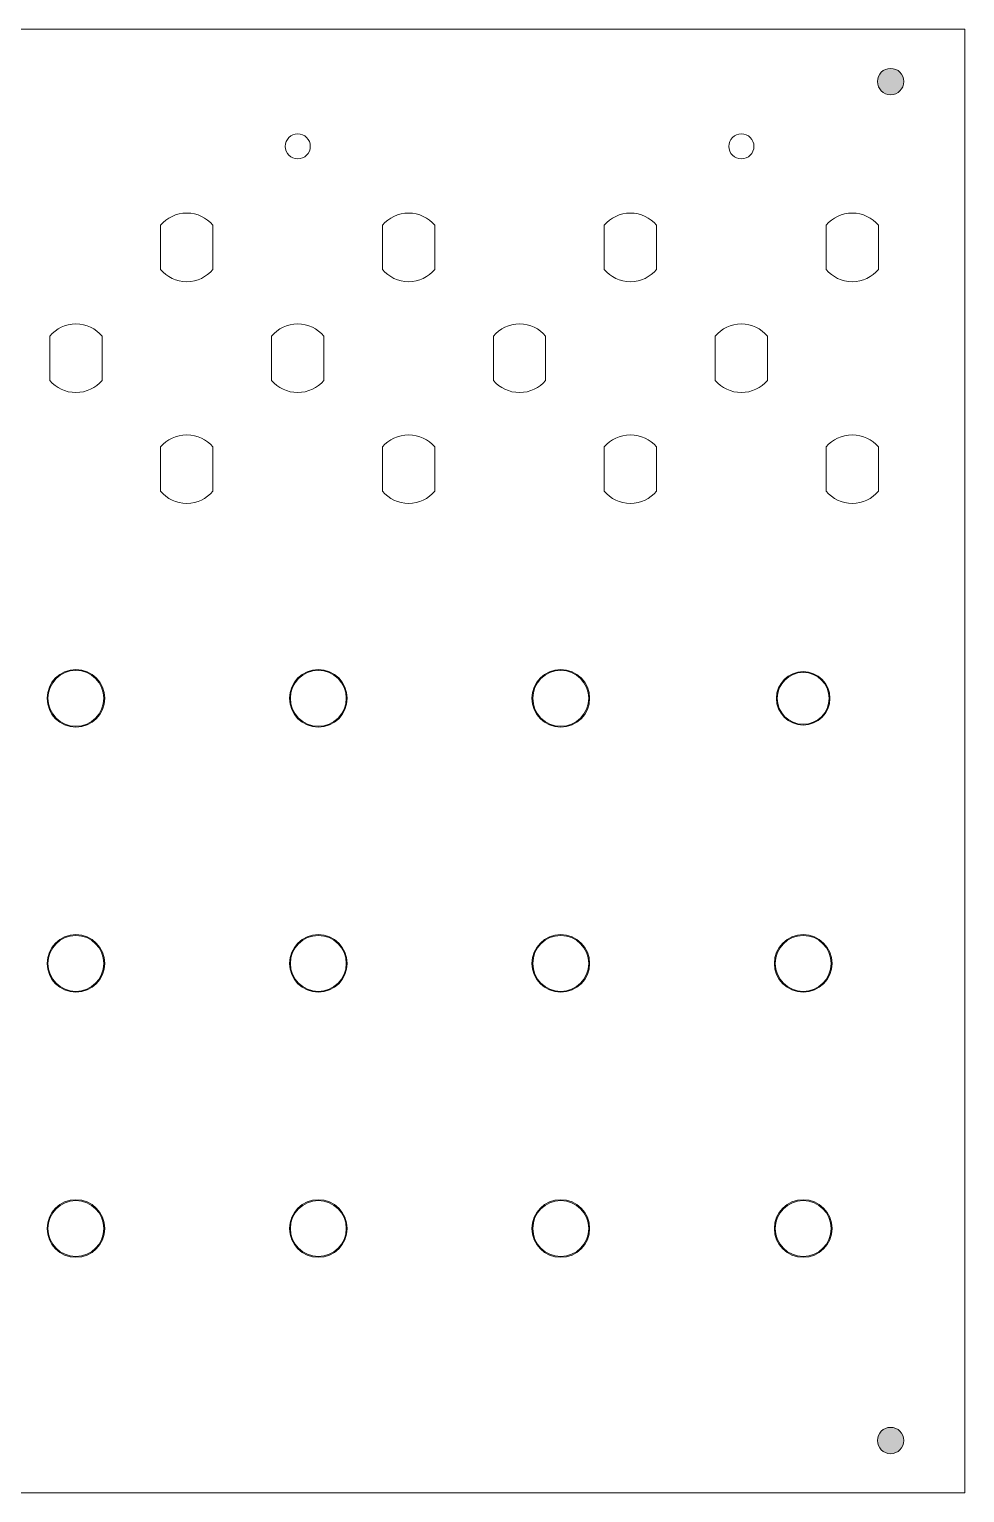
# Model space of a CAD drawing. Header units: millimetres. Extents: x 12 to 639, y -129 to 239.
# Drawn here: x 525.1 to 638.7, y 61.1 to 238.9 of the extents above; entities that cross this region are included whole.
import ezdxf

# ---------------------------------------------------------------- set-up
doc = ezdxf.new("R2010")
doc.units = ezdxf.units.MM
doc.header["$MEASUREMENT"] = 0
doc.layers.add('Drill_holes', color=7, linetype='Continuous', lineweight=0)
doc.layers.add('Layer 10', color=7, linetype='Continuous', lineweight=0)

msp = doc.modelspace()

# ---------------------------------------------------------------- hatches: boundary and pattern name
at = {"layer": 'Drill_holes', "transparency": 33554687}
h = msp.add_hatch(color=250, dxfattribs=at)
h.dxf.hatch_style = 2
edge = h.paths.add_edge_path()
edge.add_arc((629.73, 232.54), 1.6, 0, 360)
h = msp.add_hatch(color=242, dxfattribs=at)
h.dxf.hatch_style = 2
edge = h.paths.add_edge_path()
edge.add_spline(control_points=[(530.78, 161.11), (528.84, 161.11), (527.28, 159.54), (527.28, 157.61), (527.28, 155.67), (528.84, 154.11), (530.78, 154.11), (532.71, 154.11), (534.28, 155.67), (534.28, 157.61), (534.28, 159.54), (532.71, 161.11), (530.78, 161.11), (530.78, 161.11), (530.78, 161.11), (530.78, 161.11)], knot_values=[0, 0, 0, 0, 1, 1, 1, 2, 2, 2, 3, 3, 3, 4, 4, 4, 5, 5, 5, 5], degree=3, periodic=0)
edge = h.paths.add_edge_path()
edge.add_spline(control_points=[(530.78, 161), (532.65, 161), (534.17, 159.48), (534.17, 157.61), (534.17, 155.73), (532.65, 154.21), (530.78, 154.21), (528.91, 154.21), (527.38, 155.73), (527.38, 157.61), (527.38, 159.48), (528.91, 161), (530.78, 161)], knot_values=[0, 0, 0, 0, 1, 1, 1, 2, 2, 2, 3, 3, 3, 4, 4, 4, 4], degree=3, periodic=0)
edge.add_line((530.78, 161), (530.78, 161))
h = msp.add_hatch(color=242, dxfattribs=at)
h.dxf.hatch_style = 2
edge = h.paths.add_edge_path()
edge.add_spline(control_points=[(560.22, 161.11), (558.29, 161.11), (556.72, 159.54), (556.72, 157.61), (556.72, 155.67), (558.29, 154.11), (560.22, 154.11), (562.15, 154.11), (563.72, 155.67), (563.72, 157.61), (563.72, 159.54), (562.15, 161.11), (560.22, 161.11), (560.22, 161.11), (560.22, 161.11), (560.22, 161.11)], knot_values=[0, 0, 0, 0, 1, 1, 1, 2, 2, 2, 3, 3, 3, 4, 4, 4, 5, 5, 5, 5], degree=3, periodic=0)
edge = h.paths.add_edge_path()
edge.add_spline(control_points=[(560.22, 161), (562.09, 161), (563.62, 159.48), (563.62, 157.61), (563.62, 155.73), (562.09, 154.21), (560.22, 154.21), (558.35, 154.21), (556.83, 155.73), (556.83, 157.61), (556.83, 159.48), (558.35, 161), (560.22, 161)], knot_values=[0, 0, 0, 0, 1, 1, 1, 2, 2, 2, 3, 3, 3, 4, 4, 4, 4], degree=3, periodic=0)
edge.add_line((560.22, 161), (560.22, 161))
h = msp.add_hatch(color=242, dxfattribs=at)
h.dxf.hatch_style = 2
edge = h.paths.add_edge_path()
edge.add_spline(control_points=[(589.67, 161.11), (587.73, 161.11), (586.17, 159.54), (586.17, 157.61), (586.17, 155.67), (587.73, 154.11), (589.67, 154.11), (591.6, 154.11), (593.17, 155.67), (593.17, 157.61), (593.17, 159.54), (591.6, 161.11), (589.67, 161.11), (589.67, 161.11), (589.67, 161.11), (589.67, 161.11)], knot_values=[0, 0, 0, 0, 1, 1, 1, 2, 2, 2, 3, 3, 3, 4, 4, 4, 5, 5, 5, 5], degree=3, periodic=0)
edge = h.paths.add_edge_path()
edge.add_spline(control_points=[(589.67, 161), (591.54, 161), (593.06, 159.48), (593.06, 157.61), (593.06, 155.73), (591.54, 154.21), (589.67, 154.21), (587.79, 154.21), (586.27, 155.73), (586.27, 157.61), (586.27, 159.48), (587.79, 161), (589.67, 161)], knot_values=[0, 0, 0, 0, 1, 1, 1, 2, 2, 2, 3, 3, 3, 4, 4, 4, 4], degree=3, periodic=0)
edge.add_line((589.67, 161), (589.67, 161))
h = msp.add_hatch(color=242, dxfattribs=at)
h.dxf.hatch_style = 2
edge = h.paths.add_edge_path()
edge.add_spline(control_points=[(619.11, 160.86), (617.32, 160.86), (615.86, 159.4), (615.86, 157.61), (615.86, 155.81), (617.32, 154.36), (619.11, 154.36), (620.91, 154.36), (622.36, 155.81), (622.36, 157.61), (622.36, 159.4), (620.91, 160.86), (619.11, 160.86), (619.11, 160.86), (619.11, 160.86), (619.11, 160.86)], knot_values=[0, 0, 0, 0, 1, 1, 1, 2, 2, 2, 3, 3, 3, 4, 4, 4, 5, 5, 5, 5], degree=3, periodic=0)
edge = h.paths.add_edge_path()
edge.add_spline(control_points=[(619.11, 160.76), (620.85, 160.76), (622.26, 159.34), (622.26, 157.61), (622.26, 155.87), (620.85, 154.45), (619.11, 154.45), (617.37, 154.45), (615.96, 155.87), (615.96, 157.61), (615.96, 159.34), (617.37, 160.76), (619.11, 160.76)], knot_values=[0, 0, 0, 0, 1, 1, 1, 2, 2, 2, 3, 3, 3, 4, 4, 4, 4], degree=3, periodic=0)
edge.add_line((619.11, 160.76), (619.11, 160.76))
h = msp.add_hatch(color=242, dxfattribs=at)
h.dxf.hatch_style = 2
edge = h.paths.add_edge_path()
edge.add_spline(control_points=[(530.78, 128.9), (528.84, 128.9), (527.28, 127.33), (527.28, 125.4), (527.28, 123.47), (528.84, 121.9), (530.78, 121.9), (532.71, 121.9), (534.28, 123.47), (534.28, 125.4), (534.28, 127.33), (532.71, 128.9), (530.78, 128.9), (530.78, 128.9), (530.78, 128.9), (530.78, 128.9)], knot_values=[0, 0, 0, 0, 1, 1, 1, 2, 2, 2, 3, 3, 3, 4, 4, 4, 5, 5, 5, 5], degree=3, periodic=0)
edge = h.paths.add_edge_path()
edge.add_spline(control_points=[(530.78, 128.8), (532.65, 128.8), (534.17, 127.27), (534.17, 125.4), (534.17, 123.53), (532.65, 122.01), (530.78, 122.01), (528.91, 122.01), (527.38, 123.53), (527.38, 125.4), (527.38, 127.27), (528.91, 128.8), (530.78, 128.8)], knot_values=[0, 0, 0, 0, 1, 1, 1, 2, 2, 2, 3, 3, 3, 4, 4, 4, 4], degree=3, periodic=0)
edge.add_line((530.78, 128.8), (530.78, 128.8))
h = msp.add_hatch(color=242, dxfattribs=at)
h.dxf.hatch_style = 2
edge = h.paths.add_edge_path()
edge.add_spline(control_points=[(560.22, 128.9), (558.29, 128.9), (556.72, 127.33), (556.72, 125.4), (556.72, 123.47), (558.29, 121.9), (560.22, 121.9), (562.15, 121.9), (563.72, 123.47), (563.72, 125.4), (563.72, 127.33), (562.15, 128.9), (560.22, 128.9), (560.22, 128.9), (560.22, 128.9), (560.22, 128.9)], knot_values=[0, 0, 0, 0, 1, 1, 1, 2, 2, 2, 3, 3, 3, 4, 4, 4, 5, 5, 5, 5], degree=3, periodic=0)
edge = h.paths.add_edge_path()
edge.add_spline(control_points=[(560.22, 128.8), (562.09, 128.8), (563.62, 127.27), (563.62, 125.4), (563.62, 123.53), (562.09, 122.01), (560.22, 122.01), (558.35, 122.01), (556.83, 123.53), (556.83, 125.4), (556.83, 127.27), (558.35, 128.8), (560.22, 128.8)], knot_values=[0, 0, 0, 0, 1, 1, 1, 2, 2, 2, 3, 3, 3, 4, 4, 4, 4], degree=3, periodic=0)
edge.add_line((560.22, 128.8), (560.22, 128.8))
h = msp.add_hatch(color=242, dxfattribs=at)
h.dxf.hatch_style = 2
edge = h.paths.add_edge_path()
edge.add_spline(control_points=[(589.67, 128.9), (587.73, 128.9), (586.17, 127.33), (586.17, 125.4), (586.17, 123.47), (587.73, 121.9), (589.67, 121.9), (591.6, 121.9), (593.17, 123.47), (593.17, 125.4), (593.17, 127.33), (591.6, 128.9), (589.67, 128.9), (589.67, 128.9), (589.67, 128.9), (589.67, 128.9)], knot_values=[0, 0, 0, 0, 1, 1, 1, 2, 2, 2, 3, 3, 3, 4, 4, 4, 5, 5, 5, 5], degree=3, periodic=0)
edge = h.paths.add_edge_path()
edge.add_spline(control_points=[(589.67, 128.8), (591.54, 128.8), (593.06, 127.27), (593.06, 125.4), (593.06, 123.53), (591.54, 122.01), (589.67, 122.01), (587.79, 122.01), (586.27, 123.53), (586.27, 125.4), (586.27, 127.27), (587.79, 128.8), (589.67, 128.8)], knot_values=[0, 0, 0, 0, 1, 1, 1, 2, 2, 2, 3, 3, 3, 4, 4, 4, 4], degree=3, periodic=0)
edge.add_line((589.67, 128.8), (589.67, 128.8))
h = msp.add_hatch(color=242, dxfattribs=at)
h.dxf.hatch_style = 2
edge = h.paths.add_edge_path()
edge.add_spline(control_points=[(619.11, 128.9), (617.18, 128.9), (615.61, 127.33), (615.61, 125.4), (615.61, 123.47), (617.18, 121.9), (619.11, 121.9), (621.04, 121.9), (622.61, 123.47), (622.61, 125.4), (622.61, 127.33), (621.04, 128.9), (619.11, 128.9), (619.11, 128.9), (619.11, 128.9), (619.11, 128.9)], knot_values=[0, 0, 0, 0, 1, 1, 1, 2, 2, 2, 3, 3, 3, 4, 4, 4, 5, 5, 5, 5], degree=3, periodic=0)
edge = h.paths.add_edge_path()
edge.add_spline(control_points=[(619.11, 128.8), (620.98, 128.8), (622.5, 127.27), (622.5, 125.4), (622.5, 123.53), (620.98, 122.01), (619.11, 122.01), (617.24, 122.01), (615.72, 123.53), (615.72, 125.4), (615.72, 127.27), (617.24, 128.8), (619.11, 128.8)], knot_values=[0, 0, 0, 0, 1, 1, 1, 2, 2, 2, 3, 3, 3, 4, 4, 4, 4], degree=3, periodic=0)
edge.add_line((619.11, 128.8), (619.11, 128.8))
h = msp.add_hatch(color=242, dxfattribs=at)
h.dxf.hatch_style = 2
edge = h.paths.add_edge_path()
edge.add_spline(control_points=[(530.78, 96.7), (528.84, 96.7), (527.28, 95.13), (527.28, 93.2), (527.28, 91.26), (528.84, 89.7), (530.78, 89.7), (532.71, 89.7), (534.28, 91.26), (534.28, 93.2), (534.28, 95.13), (532.71, 96.7), (530.78, 96.7), (530.78, 96.7), (530.78, 96.7), (530.78, 96.7)], knot_values=[0, 0, 0, 0, 1, 1, 1, 2, 2, 2, 3, 3, 3, 4, 4, 4, 5, 5, 5, 5], degree=3, periodic=0)
edge = h.paths.add_edge_path()
edge.add_spline(control_points=[(530.78, 96.59), (532.65, 96.59), (534.17, 95.07), (534.17, 93.2), (534.17, 91.32), (532.65, 89.8), (530.78, 89.8), (528.91, 89.8), (527.38, 91.32), (527.38, 93.2), (527.38, 95.07), (528.91, 96.59), (530.78, 96.59)], knot_values=[0, 0, 0, 0, 1, 1, 1, 2, 2, 2, 3, 3, 3, 4, 4, 4, 4], degree=3, periodic=0)
edge.add_line((530.78, 96.59), (530.78, 96.59))
h = msp.add_hatch(color=242, dxfattribs=at)
h.dxf.hatch_style = 2
edge = h.paths.add_edge_path()
edge.add_spline(control_points=[(560.22, 96.7), (558.29, 96.7), (556.72, 95.13), (556.72, 93.2), (556.72, 91.26), (558.29, 89.7), (560.22, 89.7), (562.15, 89.7), (563.72, 91.26), (563.72, 93.2), (563.72, 95.13), (562.15, 96.7), (560.22, 96.7), (560.22, 96.7), (560.22, 96.7), (560.22, 96.7)], knot_values=[0, 0, 0, 0, 1, 1, 1, 2, 2, 2, 3, 3, 3, 4, 4, 4, 5, 5, 5, 5], degree=3, periodic=0)
edge = h.paths.add_edge_path()
edge.add_spline(control_points=[(560.22, 96.59), (562.09, 96.59), (563.62, 95.07), (563.62, 93.2), (563.62, 91.32), (562.09, 89.8), (560.22, 89.8), (558.35, 89.8), (556.83, 91.32), (556.83, 93.2), (556.83, 95.07), (558.35, 96.59), (560.22, 96.59)], knot_values=[0, 0, 0, 0, 1, 1, 1, 2, 2, 2, 3, 3, 3, 4, 4, 4, 4], degree=3, periodic=0)
edge.add_line((560.22, 96.59), (560.22, 96.59))
h = msp.add_hatch(color=242, dxfattribs=at)
h.dxf.hatch_style = 2
edge = h.paths.add_edge_path()
edge.add_spline(control_points=[(589.67, 96.7), (587.73, 96.7), (586.17, 95.13), (586.17, 93.2), (586.17, 91.26), (587.73, 89.7), (589.67, 89.7), (591.6, 89.7), (593.17, 91.26), (593.17, 93.2), (593.17, 95.13), (591.6, 96.7), (589.67, 96.7), (589.67, 96.7), (589.67, 96.7), (589.67, 96.7)], knot_values=[0, 0, 0, 0, 1, 1, 1, 2, 2, 2, 3, 3, 3, 4, 4, 4, 5, 5, 5, 5], degree=3, periodic=0)
edge = h.paths.add_edge_path()
edge.add_spline(control_points=[(589.67, 96.59), (591.54, 96.59), (593.06, 95.07), (593.06, 93.2), (593.06, 91.32), (591.54, 89.8), (589.67, 89.8), (587.79, 89.8), (586.27, 91.32), (586.27, 93.2), (586.27, 95.07), (587.79, 96.59), (589.67, 96.59)], knot_values=[0, 0, 0, 0, 1, 1, 1, 2, 2, 2, 3, 3, 3, 4, 4, 4, 4], degree=3, periodic=0)
edge.add_line((589.67, 96.59), (589.67, 96.59))
h = msp.add_hatch(color=242, dxfattribs=at)
h.dxf.hatch_style = 2
edge = h.paths.add_edge_path()
edge.add_spline(control_points=[(619.11, 96.7), (617.18, 96.7), (615.61, 95.13), (615.61, 93.2), (615.61, 91.26), (617.18, 89.7), (619.11, 89.7), (621.04, 89.7), (622.61, 91.26), (622.61, 93.2), (622.61, 95.13), (621.04, 96.7), (619.11, 96.7), (619.11, 96.7), (619.11, 96.7), (619.11, 96.7)], knot_values=[0, 0, 0, 0, 1, 1, 1, 2, 2, 2, 3, 3, 3, 4, 4, 4, 5, 5, 5, 5], degree=3, periodic=0)
edge = h.paths.add_edge_path()
edge.add_spline(control_points=[(619.11, 96.59), (620.98, 96.59), (622.5, 95.07), (622.5, 93.2), (622.5, 91.32), (620.98, 89.8), (619.11, 89.8), (617.24, 89.8), (615.72, 91.32), (615.72, 93.2), (615.72, 95.07), (617.24, 96.59), (619.11, 96.59)], knot_values=[0, 0, 0, 0, 1, 1, 1, 2, 2, 2, 3, 3, 3, 4, 4, 4, 4], degree=3, periodic=0)
edge.add_line((619.11, 96.59), (619.11, 96.59))
h = msp.add_hatch(color=250, dxfattribs=at)
h.dxf.hatch_style = 2
edge = h.paths.add_edge_path()
edge.add_arc((629.73, 67.44), 1.6, 0, 360)

# ---------------------------------------------------------------- linework, layer by layer
at = {"layer": 'Drill_holes', "color": 232, "lineweight": 5}
for centre in [(629.73, 232.54), (629.73, 67.44)]:
    msp.add_circle(centre, 1.6, dxfattribs=at)
at = {"layer": 'Drill_holes', "color": 240, "lineweight": 5}
for points, knots in [([(557.72, 226.19), (556.88, 226.19), (556.2, 225.51), (556.2, 224.67), (556.2, 223.83), (556.88, 223.15), (557.72, 223.15), (558.57, 223.15), (559.25, 223.83), (559.25, 224.67), (559.25, 225.51), (558.57, 226.19), (557.72, 226.19)], [0, 0, 0, 0, 1, 1, 1, 2, 2, 2, 3, 3, 3, 4, 4, 4, 4]), ([(611.6, 226.19), (610.76, 226.19), (610.08, 225.51), (610.08, 224.67), (610.08, 223.83), (610.76, 223.15), (611.6, 223.15), (612.45, 223.15), (613.13, 223.83), (613.13, 224.67), (613.13, 225.51), (612.45, 226.19), (611.6, 226.19)], [0, 0, 0, 0, 1, 1, 1, 2, 2, 2, 3, 3, 3, 4, 4, 4, 4]), ([(541.07, 215.09), (541.07, 215.09), (541.07, 209.7), (541.07, 209.7), (541.84, 208.8), (542.97, 208.23), (544.25, 208.23), (545.52, 208.23), (546.66, 208.8), (547.42, 209.7), (547.42, 209.7), (547.42, 215.09), (547.42, 215.09), (546.66, 215.99), (545.52, 216.56), (544.25, 216.56), (542.97, 216.56), (541.84, 215.99), (541.07, 215.09)], [0, 0, 0, 0, 1, 1, 1, 2, 2, 2, 3, 3, 3, 4, 4, 4, 5, 5, 5, 6, 6, 6, 6]), ([(568.01, 215.09), (568.01, 215.09), (568.01, 209.7), (568.01, 209.7), (568.78, 208.8), (569.92, 208.23), (571.19, 208.23), (572.46, 208.23), (573.6, 208.8), (574.36, 209.7), (574.36, 209.7), (574.36, 215.09), (574.36, 215.09), (573.6, 215.99), (572.46, 216.56), (571.19, 216.56), (569.92, 216.56), (568.78, 215.99), (568.01, 215.09)], [0, 0, 0, 0, 1, 1, 1, 2, 2, 2, 3, 3, 3, 4, 4, 4, 5, 5, 5, 6, 6, 6, 6]), ([(594.95, 215.09), (594.95, 215.09), (594.95, 209.7), (594.95, 209.7), (595.72, 208.8), (596.86, 208.23), (598.13, 208.23), (599.4, 208.23), (600.54, 208.8), (601.3, 209.7), (601.3, 209.7), (601.3, 215.09), (601.3, 215.09), (600.54, 215.99), (599.4, 216.56), (598.13, 216.56), (596.86, 216.56), (595.72, 215.99), (594.95, 215.09)], [0, 0, 0, 0, 1, 1, 1, 2, 2, 2, 3, 3, 3, 4, 4, 4, 5, 5, 5, 6, 6, 6, 6]), ([(621.9, 215.09), (621.9, 215.09), (621.9, 209.7), (621.9, 209.7), (622.66, 208.8), (623.8, 208.23), (625.07, 208.23), (626.34, 208.23), (627.48, 208.8), (628.25, 209.7), (628.25, 209.7), (628.25, 215.09), (628.25, 215.09), (627.48, 215.99), (626.34, 216.56), (625.07, 216.56), (623.8, 216.56), (622.66, 215.99), (621.9, 215.09)], [0, 0, 0, 0, 1, 1, 1, 2, 2, 2, 3, 3, 3, 4, 4, 4, 5, 5, 5, 6, 6, 6, 6]), ([(527.6, 201.62), (527.6, 201.62), (527.6, 196.23), (527.6, 196.23), (528.37, 195.33), (529.5, 194.76), (530.78, 194.76), (532.05, 194.76), (533.19, 195.33), (533.95, 196.23), (533.95, 196.23), (533.95, 201.62), (533.95, 201.62), (533.19, 202.52), (532.05, 203.09), (530.78, 203.09), (529.5, 203.09), (528.37, 202.52), (527.6, 201.62)], [0, 0, 0, 0, 1, 1, 1, 2, 2, 2, 3, 3, 3, 4, 4, 4, 5, 5, 5, 6, 6, 6, 6]), ([(554.54, 201.62), (554.54, 201.62), (554.54, 196.23), (554.54, 196.23), (555.31, 195.33), (556.44, 194.76), (557.72, 194.76), (558.99, 194.76), (560.13, 195.33), (560.89, 196.23), (560.89, 196.23), (560.89, 201.62), (560.89, 201.62), (560.13, 202.52), (558.99, 203.09), (557.72, 203.09), (556.44, 203.09), (555.31, 202.52), (554.54, 201.62)], [0, 0, 0, 0, 1, 1, 1, 2, 2, 2, 3, 3, 3, 4, 4, 4, 5, 5, 5, 6, 6, 6, 6]), ([(581.48, 201.62), (581.48, 201.62), (581.48, 196.23), (581.48, 196.23), (582.25, 195.33), (583.39, 194.76), (584.66, 194.76), (585.93, 194.76), (587.07, 195.33), (587.83, 196.23), (587.83, 196.23), (587.83, 201.62), (587.83, 201.62), (587.07, 202.52), (585.93, 203.09), (584.66, 203.09), (583.39, 203.09), (582.25, 202.52), (581.48, 201.62)], [0, 0, 0, 0, 1, 1, 1, 2, 2, 2, 3, 3, 3, 4, 4, 4, 5, 5, 5, 6, 6, 6, 6]), ([(608.42, 201.62), (608.42, 201.62), (608.42, 196.23), (608.42, 196.23), (609.19, 195.33), (610.33, 194.76), (611.6, 194.76), (612.87, 194.76), (614.01, 195.33), (614.77, 196.23), (614.77, 196.23), (614.77, 201.62), (614.77, 201.62), (614.01, 202.52), (612.87, 203.09), (611.6, 203.09), (610.33, 203.09), (609.19, 202.52), (608.42, 201.62)], [0, 0, 0, 0, 1, 1, 1, 2, 2, 2, 3, 3, 3, 4, 4, 4, 5, 5, 5, 6, 6, 6, 6]), ([(541.07, 188.15), (541.07, 188.15), (541.07, 182.76), (541.07, 182.76), (541.84, 181.86), (542.97, 181.29), (544.25, 181.29), (545.52, 181.29), (546.66, 181.86), (547.42, 182.76), (547.42, 182.76), (547.42, 188.15), (547.42, 188.15), (546.66, 189.05), (545.52, 189.62), (544.25, 189.62), (542.97, 189.62), (541.84, 189.05), (541.07, 188.15)], [0, 0, 0, 0, 1, 1, 1, 2, 2, 2, 3, 3, 3, 4, 4, 4, 5, 5, 5, 6, 6, 6, 6]), ([(568.01, 188.15), (568.01, 188.15), (568.01, 182.76), (568.01, 182.76), (568.78, 181.86), (569.92, 181.29), (571.19, 181.29), (572.46, 181.29), (573.6, 181.86), (574.36, 182.76), (574.36, 182.76), (574.36, 188.15), (574.36, 188.15), (573.6, 189.05), (572.46, 189.62), (571.19, 189.62), (569.92, 189.62), (568.78, 189.05), (568.01, 188.15)], [0, 0, 0, 0, 1, 1, 1, 2, 2, 2, 3, 3, 3, 4, 4, 4, 5, 5, 5, 6, 6, 6, 6]), ([(594.95, 188.15), (594.95, 188.15), (594.95, 182.76), (594.95, 182.76), (595.72, 181.86), (596.86, 181.29), (598.13, 181.29), (599.4, 181.29), (600.54, 181.86), (601.3, 182.76), (601.3, 182.76), (601.3, 188.15), (601.3, 188.15), (600.54, 189.05), (599.4, 189.62), (598.13, 189.62), (596.86, 189.62), (595.72, 189.05), (594.95, 188.15)], [0, 0, 0, 0, 1, 1, 1, 2, 2, 2, 3, 3, 3, 4, 4, 4, 5, 5, 5, 6, 6, 6, 6]), ([(621.9, 188.15), (621.9, 188.15), (621.9, 182.76), (621.9, 182.76), (622.66, 181.86), (623.8, 181.29), (625.07, 181.29), (626.34, 181.29), (627.48, 181.86), (628.25, 182.76), (628.25, 182.76), (628.25, 188.15), (628.25, 188.15), (627.48, 189.05), (626.34, 189.62), (625.07, 189.62), (623.8, 189.62), (622.66, 189.05), (621.9, 188.15)], [0, 0, 0, 0, 1, 1, 1, 2, 2, 2, 3, 3, 3, 4, 4, 4, 5, 5, 5, 6, 6, 6, 6])]:
    msp.add_open_spline(points, degree=3, knots=knots, dxfattribs=at)
at = {"layer": 'Drill_holes'}
for points, knots in [([(530.78, 161.11), (528.84, 161.11), (527.28, 159.54), (527.28, 157.61), (527.28, 155.67), (528.84, 154.11), (530.78, 154.11), (532.71, 154.11), (534.28, 155.67), (534.28, 157.61), (534.28, 159.54), (532.71, 161.11), (530.78, 161.11), (530.78, 161.11), (530.78, 161.11), (530.78, 161.11)], [0, 0, 0, 0, 1, 1, 1, 2, 2, 2, 3, 3, 3, 4, 4, 4, 5, 5, 5, 5]), ([(530.78, 161), (532.65, 161), (534.17, 159.48), (534.17, 157.61), (534.17, 155.73), (532.65, 154.21), (530.78, 154.21), (528.91, 154.21), (527.38, 155.73), (527.38, 157.61), (527.38, 159.48), (528.91, 161), (530.78, 161)], [0, 0, 0, 0, 1, 1, 1, 2, 2, 2, 3, 3, 3, 4, 4, 4, 4]), ([(560.22, 161.11), (558.29, 161.11), (556.72, 159.54), (556.72, 157.61), (556.72, 155.67), (558.29, 154.11), (560.22, 154.11), (562.15, 154.11), (563.72, 155.67), (563.72, 157.61), (563.72, 159.54), (562.15, 161.11), (560.22, 161.11), (560.22, 161.11), (560.22, 161.11), (560.22, 161.11)], [0, 0, 0, 0, 1, 1, 1, 2, 2, 2, 3, 3, 3, 4, 4, 4, 5, 5, 5, 5]), ([(560.22, 161), (562.09, 161), (563.62, 159.48), (563.62, 157.61), (563.62, 155.73), (562.09, 154.21), (560.22, 154.21), (558.35, 154.21), (556.83, 155.73), (556.83, 157.61), (556.83, 159.48), (558.35, 161), (560.22, 161)], [0, 0, 0, 0, 1, 1, 1, 2, 2, 2, 3, 3, 3, 4, 4, 4, 4]), ([(589.67, 161.11), (587.73, 161.11), (586.17, 159.54), (586.17, 157.61), (586.17, 155.67), (587.73, 154.11), (589.67, 154.11), (591.6, 154.11), (593.17, 155.67), (593.17, 157.61), (593.17, 159.54), (591.6, 161.11), (589.67, 161.11), (589.67, 161.11), (589.67, 161.11), (589.67, 161.11)], [0, 0, 0, 0, 1, 1, 1, 2, 2, 2, 3, 3, 3, 4, 4, 4, 5, 5, 5, 5]), ([(589.67, 161), (591.54, 161), (593.06, 159.48), (593.06, 157.61), (593.06, 155.73), (591.54, 154.21), (589.67, 154.21), (587.79, 154.21), (586.27, 155.73), (586.27, 157.61), (586.27, 159.48), (587.79, 161), (589.67, 161)], [0, 0, 0, 0, 1, 1, 1, 2, 2, 2, 3, 3, 3, 4, 4, 4, 4]), ([(619.11, 160.86), (617.32, 160.86), (615.86, 159.4), (615.86, 157.61), (615.86, 155.81), (617.32, 154.36), (619.11, 154.36), (620.91, 154.36), (622.36, 155.81), (622.36, 157.61), (622.36, 159.4), (620.91, 160.86), (619.11, 160.86), (619.11, 160.86), (619.11, 160.86), (619.11, 160.86)], [0, 0, 0, 0, 1, 1, 1, 2, 2, 2, 3, 3, 3, 4, 4, 4, 5, 5, 5, 5]), ([(619.11, 160.76), (620.85, 160.76), (622.26, 159.34), (622.26, 157.61), (622.26, 155.87), (620.85, 154.45), (619.11, 154.45), (617.37, 154.45), (615.96, 155.87), (615.96, 157.61), (615.96, 159.34), (617.37, 160.76), (619.11, 160.76)], [0, 0, 0, 0, 1, 1, 1, 2, 2, 2, 3, 3, 3, 4, 4, 4, 4]), ([(530.78, 128.9), (528.84, 128.9), (527.28, 127.33), (527.28, 125.4), (527.28, 123.47), (528.84, 121.9), (530.78, 121.9), (532.71, 121.9), (534.28, 123.47), (534.28, 125.4), (534.28, 127.33), (532.71, 128.9), (530.78, 128.9), (530.78, 128.9), (530.78, 128.9), (530.78, 128.9)], [0, 0, 0, 0, 1, 1, 1, 2, 2, 2, 3, 3, 3, 4, 4, 4, 5, 5, 5, 5]), ([(530.78, 128.8), (532.65, 128.8), (534.17, 127.27), (534.17, 125.4), (534.17, 123.53), (532.65, 122.01), (530.78, 122.01), (528.91, 122.01), (527.38, 123.53), (527.38, 125.4), (527.38, 127.27), (528.91, 128.8), (530.78, 128.8)], [0, 0, 0, 0, 1, 1, 1, 2, 2, 2, 3, 3, 3, 4, 4, 4, 4]), ([(560.22, 128.9), (558.29, 128.9), (556.72, 127.33), (556.72, 125.4), (556.72, 123.47), (558.29, 121.9), (560.22, 121.9), (562.15, 121.9), (563.72, 123.47), (563.72, 125.4), (563.72, 127.33), (562.15, 128.9), (560.22, 128.9), (560.22, 128.9), (560.22, 128.9), (560.22, 128.9)], [0, 0, 0, 0, 1, 1, 1, 2, 2, 2, 3, 3, 3, 4, 4, 4, 5, 5, 5, 5]), ([(560.22, 128.8), (562.09, 128.8), (563.62, 127.27), (563.62, 125.4), (563.62, 123.53), (562.09, 122.01), (560.22, 122.01), (558.35, 122.01), (556.83, 123.53), (556.83, 125.4), (556.83, 127.27), (558.35, 128.8), (560.22, 128.8)], [0, 0, 0, 0, 1, 1, 1, 2, 2, 2, 3, 3, 3, 4, 4, 4, 4]), ([(589.67, 128.9), (587.73, 128.9), (586.17, 127.33), (586.17, 125.4), (586.17, 123.47), (587.73, 121.9), (589.67, 121.9), (591.6, 121.9), (593.17, 123.47), (593.17, 125.4), (593.17, 127.33), (591.6, 128.9), (589.67, 128.9), (589.67, 128.9), (589.67, 128.9), (589.67, 128.9)], [0, 0, 0, 0, 1, 1, 1, 2, 2, 2, 3, 3, 3, 4, 4, 4, 5, 5, 5, 5]), ([(589.67, 128.8), (591.54, 128.8), (593.06, 127.27), (593.06, 125.4), (593.06, 123.53), (591.54, 122.01), (589.67, 122.01), (587.79, 122.01), (586.27, 123.53), (586.27, 125.4), (586.27, 127.27), (587.79, 128.8), (589.67, 128.8)], [0, 0, 0, 0, 1, 1, 1, 2, 2, 2, 3, 3, 3, 4, 4, 4, 4]), ([(619.11, 128.9), (617.18, 128.9), (615.61, 127.33), (615.61, 125.4), (615.61, 123.47), (617.18, 121.9), (619.11, 121.9), (621.04, 121.9), (622.61, 123.47), (622.61, 125.4), (622.61, 127.33), (621.04, 128.9), (619.11, 128.9), (619.11, 128.9), (619.11, 128.9), (619.11, 128.9)], [0, 0, 0, 0, 1, 1, 1, 2, 2, 2, 3, 3, 3, 4, 4, 4, 5, 5, 5, 5]), ([(619.11, 128.8), (620.98, 128.8), (622.5, 127.27), (622.5, 125.4), (622.5, 123.53), (620.98, 122.01), (619.11, 122.01), (617.24, 122.01), (615.72, 123.53), (615.72, 125.4), (615.72, 127.27), (617.24, 128.8), (619.11, 128.8)], [0, 0, 0, 0, 1, 1, 1, 2, 2, 2, 3, 3, 3, 4, 4, 4, 4]), ([(530.78, 96.7), (528.84, 96.7), (527.28, 95.13), (527.28, 93.2), (527.28, 91.26), (528.84, 89.7), (530.78, 89.7), (532.71, 89.7), (534.28, 91.26), (534.28, 93.2), (534.28, 95.13), (532.71, 96.7), (530.78, 96.7), (530.78, 96.7), (530.78, 96.7), (530.78, 96.7)], [0, 0, 0, 0, 1, 1, 1, 2, 2, 2, 3, 3, 3, 4, 4, 4, 5, 5, 5, 5]), ([(530.78, 96.59), (532.65, 96.59), (534.17, 95.07), (534.17, 93.2), (534.17, 91.32), (532.65, 89.8), (530.78, 89.8), (528.91, 89.8), (527.38, 91.32), (527.38, 93.2), (527.38, 95.07), (528.91, 96.59), (530.78, 96.59)], [0, 0, 0, 0, 1, 1, 1, 2, 2, 2, 3, 3, 3, 4, 4, 4, 4]), ([(560.22, 96.7), (558.29, 96.7), (556.72, 95.13), (556.72, 93.2), (556.72, 91.26), (558.29, 89.7), (560.22, 89.7), (562.15, 89.7), (563.72, 91.26), (563.72, 93.2), (563.72, 95.13), (562.15, 96.7), (560.22, 96.7), (560.22, 96.7), (560.22, 96.7), (560.22, 96.7)], [0, 0, 0, 0, 1, 1, 1, 2, 2, 2, 3, 3, 3, 4, 4, 4, 5, 5, 5, 5]), ([(560.22, 96.59), (562.09, 96.59), (563.62, 95.07), (563.62, 93.2), (563.62, 91.32), (562.09, 89.8), (560.22, 89.8), (558.35, 89.8), (556.83, 91.32), (556.83, 93.2), (556.83, 95.07), (558.35, 96.59), (560.22, 96.59)], [0, 0, 0, 0, 1, 1, 1, 2, 2, 2, 3, 3, 3, 4, 4, 4, 4]), ([(589.67, 96.7), (587.73, 96.7), (586.17, 95.13), (586.17, 93.2), (586.17, 91.26), (587.73, 89.7), (589.67, 89.7), (591.6, 89.7), (593.17, 91.26), (593.17, 93.2), (593.17, 95.13), (591.6, 96.7), (589.67, 96.7), (589.67, 96.7), (589.67, 96.7), (589.67, 96.7)], [0, 0, 0, 0, 1, 1, 1, 2, 2, 2, 3, 3, 3, 4, 4, 4, 5, 5, 5, 5]), ([(589.67, 96.59), (591.54, 96.59), (593.06, 95.07), (593.06, 93.2), (593.06, 91.32), (591.54, 89.8), (589.67, 89.8), (587.79, 89.8), (586.27, 91.32), (586.27, 93.2), (586.27, 95.07), (587.79, 96.59), (589.67, 96.59)], [0, 0, 0, 0, 1, 1, 1, 2, 2, 2, 3, 3, 3, 4, 4, 4, 4]), ([(619.11, 96.7), (617.18, 96.7), (615.61, 95.13), (615.61, 93.2), (615.61, 91.26), (617.18, 89.7), (619.11, 89.7), (621.04, 89.7), (622.61, 91.26), (622.61, 93.2), (622.61, 95.13), (621.04, 96.7), (619.11, 96.7), (619.11, 96.7), (619.11, 96.7), (619.11, 96.7)], [0, 0, 0, 0, 1, 1, 1, 2, 2, 2, 3, 3, 3, 4, 4, 4, 5, 5, 5, 5]), ([(619.11, 96.59), (620.98, 96.59), (622.5, 95.07), (622.5, 93.2), (622.5, 91.32), (620.98, 89.8), (619.11, 89.8), (617.24, 89.8), (615.72, 91.32), (615.72, 93.2), (615.72, 95.07), (617.24, 96.59), (619.11, 96.59)], [0, 0, 0, 0, 1, 1, 1, 2, 2, 2, 3, 3, 3, 4, 4, 4, 4])]:
    msp.add_open_spline(points, degree=3, knots=knots, dxfattribs=at)
at = {"layer": 'Layer 10', "color": 242, "lineweight": 5}
msp.add_lwpolyline([(638.73, 61.09), (422.83, 61.09), (422.83, 238.89), (638.73, 238.89)], close=True, dxfattribs=at)

doc.saveas('drawing.dxf')
